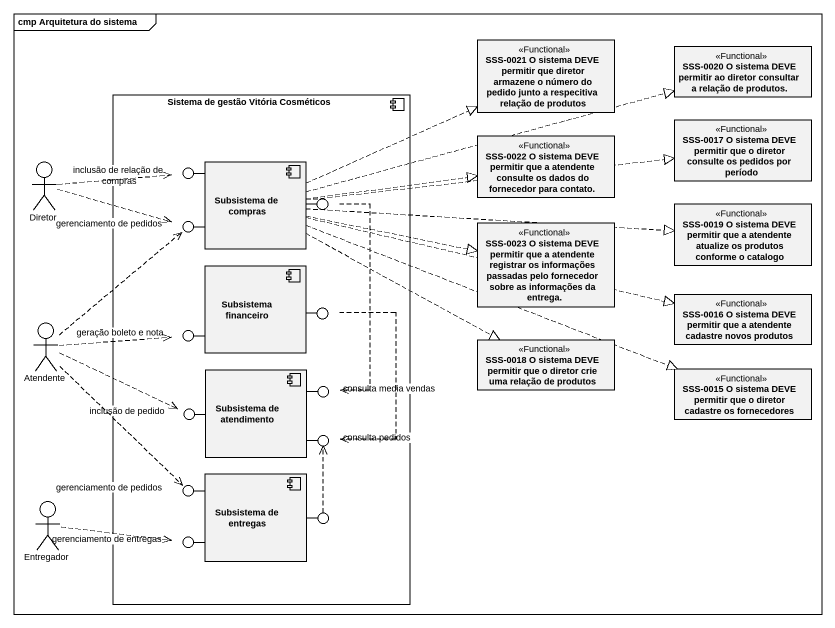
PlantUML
@startuml
mainframe cmp Arquitetura do sistema
allowmixing
hide circle
hide empty members
class "SSS-0021 O sistema DEVE permitir que diretor armazene o número do pedido junto a respecitiva relação de produtos" as SSS_0021_O_sistema_DEVE <<Functional>>
class "SSS-0020 O sistema DEVE permitir ao diretor consultar a relação de produtos." as SSS_0020_O_sistema_DEVE <<Functional>>
component "Sistema de gestão Vitória Cosméticos" as Sistema_de_gestão_Vitória {
  component "Subsistema de compras" as Subsistema_de_compras
  component "Subsistema financeiro" as Subsistema_financeiro
  component "Subsistema de atendimento" as Subsistema_de_atendimento
  component "Subsistema de entregas" as Subsistema_de_entregas
}
class "SSS-0017 O sistema DEVE permitir que o diretor consulte os pedidos por período" as SSS_0017_O_sistema_DEVE <<Functional>>
actor Diretor
class "SSS-0022 O sistema DEVE permitir que a atendente consulte os dados do fornecedor para contato." as SSS_0022_O_sistema_DEVE <<Functional>>
() "inclusão de relação de compras" as inclusão_de_relação_de
() " " as lollipop1
() "gerenciamento de pedidos" as gerenciamento_de_pedidos
class "SSS-0023 O sistema DEVE permitir que a atendente registrar os informações passadas pelo fornecedor sobre as informações da entrega." as SSS_0023_O_sistema_DEVE <<Functional>>
class "SSS-0019 O sistema DEVE permitir que a atendente atualize os produtos conforme o catalogo" as SSS_0019_O_sistema_DEVE <<Functional>>
() " " as lollipop2
class "SSS-0016 O sistema DEVE permitir que a atendente cadastre novos produtos" as SSS_0016_O_sistema_DEVE <<Functional>>
actor Atendente
() "geração boleto e nota" as geração_boleto_e_nota
class "SSS-0018 O sistema DEVE permitir que o diretor crie uma relação de produtos" as SSS_0018_O_sistema_DEVE <<Functional>>
() "consulta media vendas" as consulta_media_vendas
class "SSS-0015 O sistema DEVE permitir que o diretor cadastre os fornecedores" as SSS_0015_O_sistema_DEVE <<Functional>>
() "inclusão de pedido" as inclusão_de_pedido
() "consulta pedidos" as consulta_pedidos
actor Entregador
() "gerenciamento de pedidos" as gerenciamento_de_pedidos_2
() " " as lollipop3
() "gerenciamento de entregas" as gerenciamento_de_entregas
Subsistema_de_compras -left- inclusão_de_relação_de
Subsistema_de_compras -right- lollipop1
Subsistema_de_compras -left- gerenciamento_de_pedidos
Subsistema_financeiro -right- lollipop2
Subsistema_financeiro -left- geração_boleto_e_nota
Subsistema_de_atendimento -right- consulta_media_vendas
Subsistema_de_atendimento -left- inclusão_de_pedido
Subsistema_de_atendimento -right- consulta_pedidos
Subsistema_de_entregas -left- gerenciamento_de_pedidos_2
Subsistema_de_entregas -right- lollipop3
Subsistema_de_entregas -left- gerenciamento_de_entregas
Diretor .right.> inclusão_de_relação_de
Diretor .right.> gerenciamento_de_pedidos
Subsistema_de_compras .right.|> SSS_0021_O_sistema_DEVE
Subsistema_de_compras .right.|> SSS_0020_O_sistema_DEVE
Subsistema_de_compras .right.|> SSS_0017_O_sistema_DEVE
Subsistema_de_compras .right.|> SSS_0022_O_sistema_DEVE
Subsistema_de_compras .right.|> SSS_0023_O_sistema_DEVE
Subsistema_de_compras .right.|> SSS_0019_O_sistema_DEVE
Subsistema_de_compras .right.|> SSS_0016_O_sistema_DEVE
Subsistema_de_compras .right.|> SSS_0018_O_sistema_DEVE
Subsistema_de_compras .right.|> SSS_0015_O_sistema_DEVE
lollipop1 ..> consulta_media_vendas
lollipop2 ..> consulta_pedidos
Atendente .up.> gerenciamento_de_pedidos
Atendente .right.> geração_boleto_e_nota
Atendente .right.> inclusão_de_pedido
Atendente ..> gerenciamento_de_pedidos_2
Entregador .right.> gerenciamento_de_entregas
lollipop3 .up.> consulta_pedidos
@enduml
